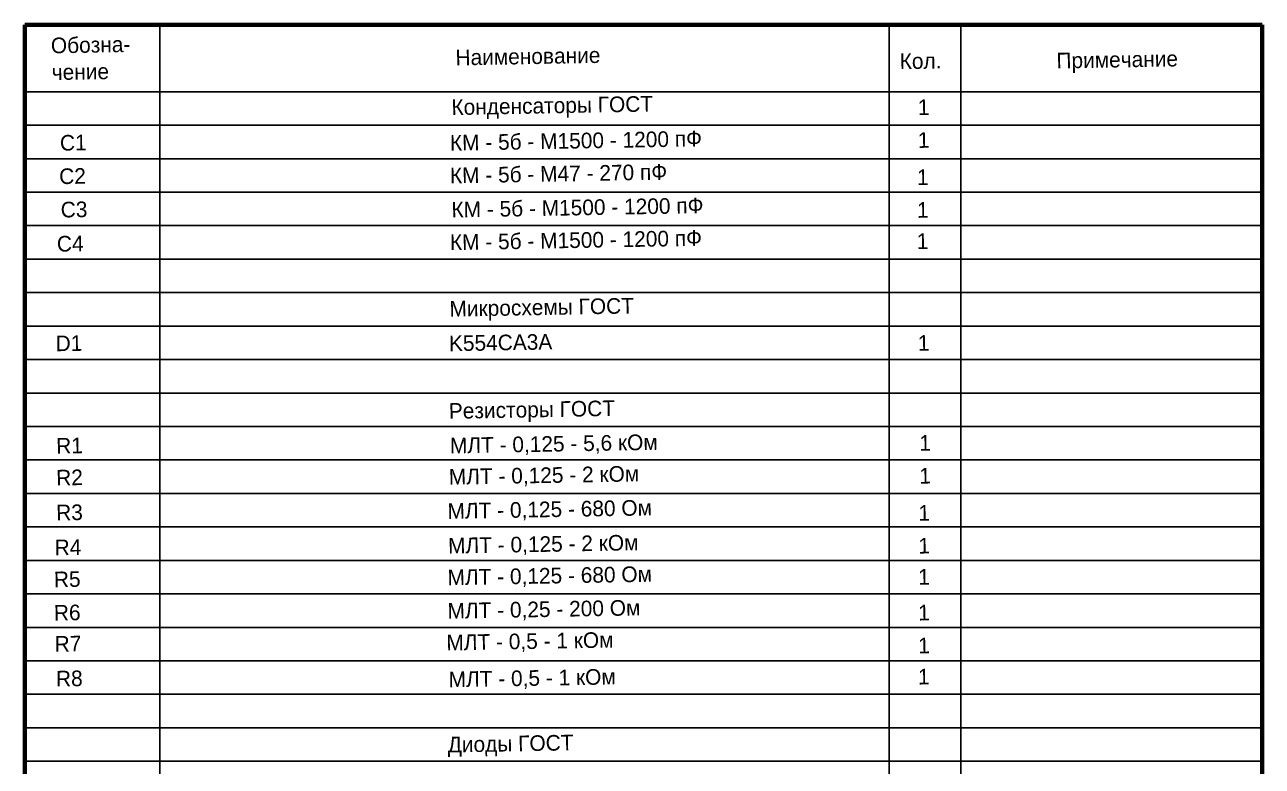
# Model space of a CAD drawing. Extents: x -103 to 643, y -127 to 210.
# Drawn here: x 365.4 to 642.8, y 43.9 to 210 of the extents above; entities that cross this region are included whole.
import ezdxf

# ---------------------------------------------------------------- set-up
doc = ezdxf.new("R2010")
doc.units = 0
doc.layers.get('0').update_dxf_attribs({"linetype": 'CONTINUOUS', "lineweight": 25})
doc.styles.add('cyrillic_ii', font='cyrillic_ii')

msp = doc.modelspace()

# ---------------------------------------------------------------- linework, layer by layer
at = {"lineweight": 70}
for p, q in [((395.71, 210.03), (365.41, 210.03)), ((365.41, 210.03), (365.41, 195.03)), ((395.71, 210.03), (642.81, 210.03)), ((642.81, 210.03), (642.81, 195.03)), ((365.41, -44.97), (365.41, 195.03)), ((642.81, 195.03), (642.81, -44.97))]:
    msp.add_line(p, q, dxfattribs=at)
for p, q in [((395.71, 195.03), (395.71, 210.03)), ((559.21, -44.97), (559.21, 210.03)), ((575.21, -44.97), (575.21, 210.03)), ((365.41, 195.03), (642.81, 195.03)), ((395.71, -44.97), (395.71, 195.03)), ((365.41, 187.53), (642.81, 187.53)), ((365.41, 180.03), (642.81, 180.03)), ((365.41, 172.53), (642.81, 172.53)), ((365.41, 165.03), (642.81, 165.03)), ((365.41, 157.53), (642.81, 157.53)), ((365.41, 150.03), (642.81, 150.03)), ((365.41, 142.53), (642.81, 142.53)), ((365.41, 135.03), (642.81, 135.03)), ((365.41, 127.53), (642.81, 127.53)), ((365.41, 120.03), (642.81, 120.03)), ((365.41, 112.53), (642.81, 112.53)), ((365.41, 105.03), (642.81, 105.03)), ((365.41, 97.53), (642.81, 97.53)), ((365.41, 90.03), (642.81, 90.03)), ((365.41, 82.53), (642.81, 82.53)), ((365.41, 75.03), (642.81, 75.03)), ((365.41, 67.53), (642.81, 67.53)), ((365.41, 60.03), (642.81, 60.03)), ((365.41, 52.53), (642.81, 52.53)), ((365.41, 45.03), (642.81, 45.03))]:
    msp.add_line(p, q)

# ---------------------------------------------------------------- texts
at = {"style": 'cyrillic_ii'}
for s, p in [('Обозна-', (371.3, 203.63)), ('Наименование', (461.99, 200.93)), ('Кол.', (561.57, 200.09)), ('Примечание', (596.71, 200.24)), ('чение', (371.49, 197.64)), ('Конденсаторы ГОСТ', (461.09, 189.81)), ('1', (565.64, 189.79)), ('КМ - 5б - M1500 - 1200 пФ', (460.75, 181.82)), ('1', (565.64, 182.44)), ('C1', (373.33, 181.82)), ('C2', (373.16, 174.33)), ('КМ - 5б - M47 - 270 пФ', (460.75, 174.5)), ('1', (565.44, 174.12)), ('C3', (373.5, 166.85)), ('КМ - 5б - M1500 - 1200 пФ', (461.09, 166.85)), ('1', (565.44, 166.77)), ('КМ - 5б - M1500 - 1200 пФ', (460.75, 159.54)), ('C4', (372.65, 159.2)), ('1', (565.4, 159.79)), ('Микросхемы ГОСТ', (460.65, 144.64)), ('D1', (372.36, 136.89)), ('K554CA3A', (460.53, 136.89)), ('1', (565.64, 136.98)), ('Резисторы ГОСТ', (460.5, 121.75)), ('R1', (372.48, 113.96)), ('МЛТ - 0,125 - 5,6 кОм', (460.75, 114)), ('1', (565.96, 114.58)), ('МЛТ - 0,125 - 2 кОм', (460.5, 107)), ('R2', (372.48, 106.81)), ('1', (565.96, 107.23)), ('МЛТ - 0,125 - 680 Ом', (460.21, 99.33)), ('R3', (372.48, 98.99)), ('1', (565.77, 98.91)), ('R4', (372.14, 91.16)), ('МЛТ - 0,125 - 2 кОм', (460.34, 91.57)), ('1', (565.77, 91.56)), ('R5', (371.97, 84.02)), ('МЛТ - 0,125 - 680 Ом', (460.21, 84.46)), ('1', (565.72, 84.58)), ('МЛТ - 0,25 - 200 Ом', (460.21, 76.97)), ('R6', (371.97, 76.54)), ('1', (565.71, 76.56)), ('R7', (372.14, 69.56)), ('МЛТ - 0,5 - 1 кОм', (459.95, 69.86)), ('1', (565.71, 69.21)), ('R8', (372.44, 61.78)), ('МЛТ - 0,5 - 1 кОм', (460.45, 61.61)), ('1', (565.66, 62.22)), ('Диоды ГОСТ', (460.25, 47))]:
    msp.add_text(s, height=3.5, rotation=1, dxfattribs=at).set_placement(p)

doc.saveas('drawing.dxf')
